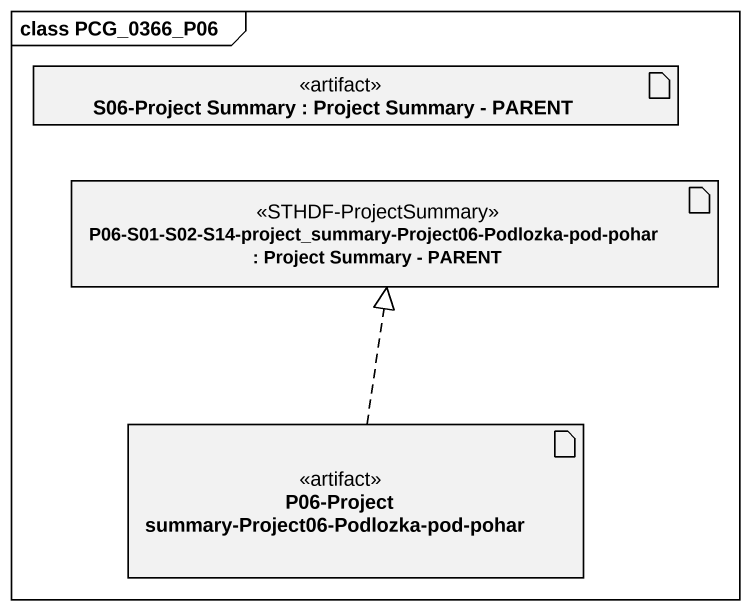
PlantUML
@startuml
mainframe class PCG_0366_P06
artifact "S06-Project Summary : Project Summary - PARENT" as S06_Project_Summary <<artifact>>
artifact "P06-S01-S02-S14-project_summary-Project06-Podlozka-pod-pohar : Project Summary - PARENT" as P06_S01_S02_S14_project <<STHDF-ProjectSummary>>
artifact "P06-Project summary-Project06-Podlozka-pod-pohar" as P06_Project_summary <<artifact>>
P06_Project_summary .up.|> P06_S01_S02_S14_project
@enduml
